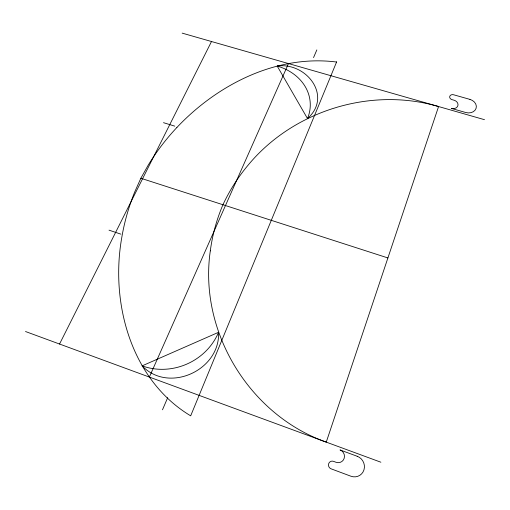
<?xml version="1.0" encoding="UTF-8"?>
<svg xmlns="http://www.w3.org/2000/svg" width="510" height="510" viewBox="0 0 510 510"><rect width="100%" height="100%" fill="white"/><g stroke="black" fill="none" stroke-linecap="round" stroke-linejoin="round"><path stroke-width="0.76" d="M218.567 332.297C220.32 370.19 168.708 393.867 142.131 365.861A57.853 53.148 -24.2 0 0 218.567 332.297L142.131 365.861M336.67 61.786L190.676 415.835C131.44 380.32 110.396 303.973 121.546 238.878A268.477 242.269 15.9 0 1 134.748 191.9L140.856 178.251L148.155 165.246A269.376 243.927 16.2 0 1 176.906 127.462M162.486 409.791L167.688 397.66M313.542 57.604L316.837 49.916M149.347 377.068L288.488 63.571M59.542 344.04L211.497 41.527M176.9 127.462C217.349 84.615 276.516 54.379 336.568 62.029M307.492 118.556C332.966 95.995 306.025 61.888 277.21 66.064A50.324 41.75 -2.8 0 1 307.492 118.556L277.21 66.064M182.159 33.124L484.5 119.691M163.5 122.674L174.777 126.148M140.856 178.251L387.906 257.945M109.019 230.15L120.921 234.166M25.5 331.519L380.887 462.219M210.305 250.875C198.556 331.506 249.486 415.089 326.26 442.132L438.575 106.545C370.764 86.598 293.046 110.683 248.096 165.17A221.601 198.16 21.5 0 0 222.947 204.733A220.875 196.924 21 0 0 210.305 250.875M469.939 99.393L453.619 94.771A3.181 2.556 11.6 0 0 449.769 96.345A3.181 2.556 11.6 0 0 452.026 99.641L454.066 100.221A5.323 4.297 11.9 0 1 457.846 105.774A5.323 4.297 11.9 0 1 451.395 108.413L465.789 112.525A8.549 6.879 12.8 0 0 476.098 108.298A8.549 6.879 12.8 0 0 469.939 99.393M357.198 456.259L340.042 449.941A6.636 6.375 60 0 1 344.161 458.375A6.636 6.375 60 0 1 336.02 462.277L333.572 461.365A4.01 3.85 64.1 0 0 328.663 463.73A4.01 3.85 64.1 0 0 331.124 468.837L350.893 476.212A10.761 10.238 59.7 0 0 363.949 469.908A10.761 10.238 59.7 0 0 357.198 456.259"/></g></svg>
